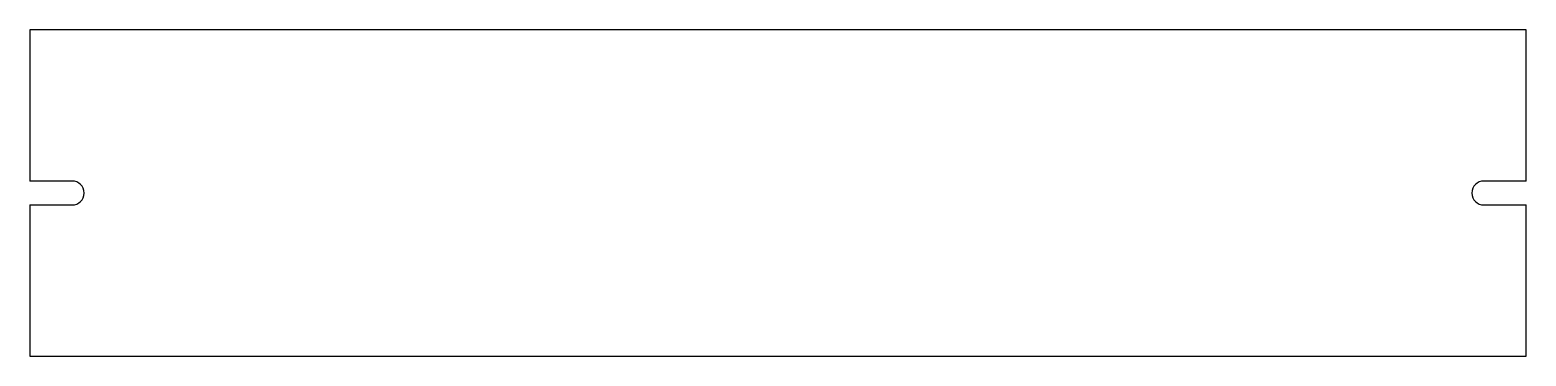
# Model space of a CAD drawing. Header units: millimetres. Extents: x -109 to 109, y -24 to 24.
import ezdxf

# ---------------------------------------------------------------- set-up
doc = ezdxf.new("R2010")
doc.units = ezdxf.units.MM

msp = doc.modelspace()

# ---------------------------------------------------------------- linework, layer by layer
at = {"color": 7, "linetype": 'Continuous', "lineweight": 25}
for p, q in [((109.15, 23.8), (-109.15, 23.8)), ((-109.15, 23.8), (-109.15, 1.75)), ((109.15, 1.75), (109.15, 23.8)), ((-103, 1.75), (-109.15, 1.75)), ((109.15, 1.75), (103, 1.75)), ((-109.15, -1.75), (-103, -1.75)), ((-109.15, -1.75), (-109.15, -23.8)), ((103, -1.75), (109.15, -1.75)), ((109.15, -23.8), (109.15, -1.75)), ((-109.15, -23.8), (109.15, -23.8))]:
    msp.add_line(p, q, dxfattribs=at)
for centre, start, end in [((-103, 0), 270, 90), ((103, 0), 90, 270)]:
    msp.add_arc(centre, 1.75, start, end, dxfattribs=at)

doc.saveas('drawing.dxf')
